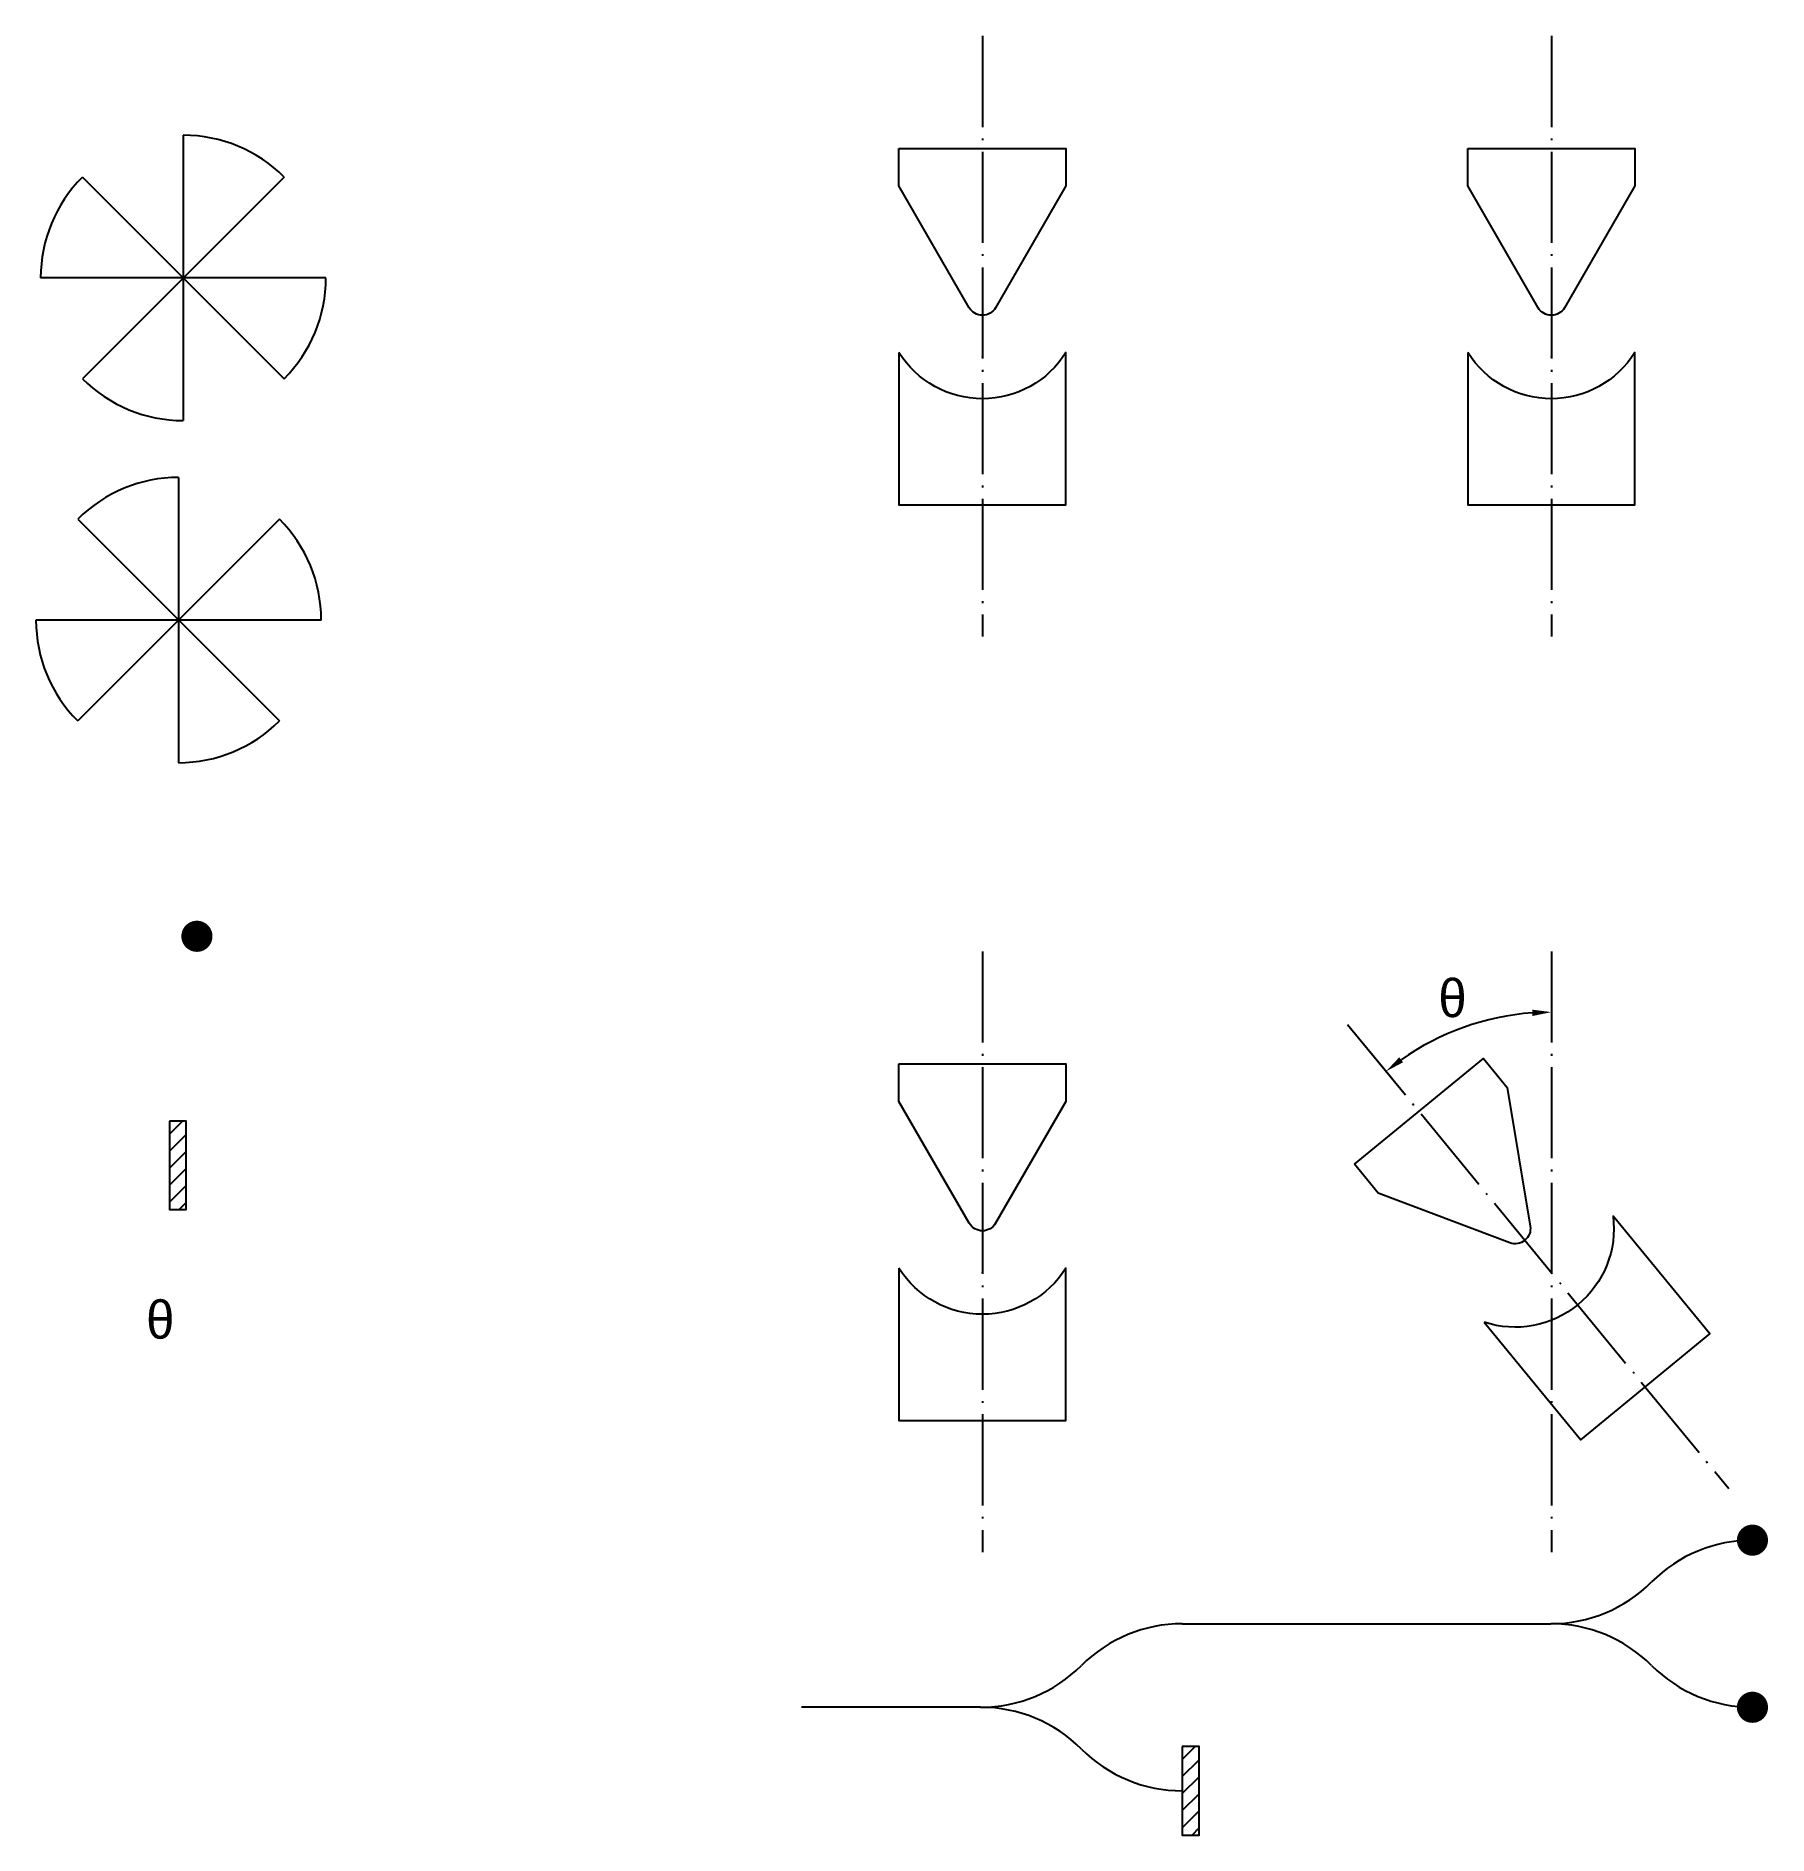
# Model space of a CAD drawing. Extents: x -87 to 370, y -225 to 249.
import ezdxf

# ---------------------------------------------------------------- set-up
doc = ezdxf.new("R2010")
doc.units = 0
doc.linetypes.add('ACAD_ISO04W100', pattern=[30.5, 24, -3, 0.5, -3])
doc.layers.get('0').update_dxf_attribs({"linetype": 'CONTINUOUS'})
doc.layers.get('DEFPOINTS').update_dxf_attribs({"linetype": 'CONTINUOUS'})
doc.layers.add('CONTORNI', color=7, linetype='CONTINUOUS')
doc.styles.get("Standard").update_dxf_attribs({"font": 'SYMBOL.TTF'})
doc.dimstyles.get("Standard").update_dxf_attribs({"dimtxt": 0.18, "dimasz": 0.18, "dimexe": 0.18, "dimexo": 0.0625, "dimgap": 0.09, "dimtad": 0, "dimtih": 1, "dimtoh": 1, "dimdec": 4, "dimzin": 0, "dimtxsty": 'STANDARD', "dimcen": 0.09, "dimazin": 3, "dimtfac": 1, "dimtdec": 4, "dimtofl": 0, "dimtmove": 0, "dimatfit": 3, "dimtolj": 1, "dimtzin": 0})

# ---------------------------------------------------------------- blocks, each defined once
blk = doc.blocks.new('*D2')
at = {"color": 0, "linetype": 'BYBLOCK'}
for p, q in [((362.72, 57.17), (362.72, 39.95)), ((309.8, 38.22), (320.73, 24.92))]:
    blk.add_line(p, q, dxfattribs=at)
blk.add_arc((362.72, -26.2), 68.65, 94.1737, 125.2248, dxfattribs=at)
for points in [[(357.69, 43.1), (357.75, 41.43), (362.72, 42.45)], [(323.62, 29.22), (322.61, 30.54), (319.14, 26.85)]]:
    blk.add_solid(points, dxfattribs=at)
at = {"layer": 'DEFPOINTS', "color": 0, "linetype": 'BYBLOCK'}
for p in [(362.72, 58.42), (309, 39.19), (347.12, 40.65), (362.72, -26.2)]:
    blk.add_point(p, dxfattribs=at)

msp = doc.modelspace()

# ---------------------------------------------------------------- hatches: boundary and pattern name
at = {"linetype": 'CONTINUOUS'}
h = msp.add_hatch(dxfattribs=at)
h.set_pattern_fill('ANSI31', color=256, style=0)
h.set_pattern_definition([(45, (-122.4254, -12.3546), (-2.24506, 2.24506), [])])
h.paths.add_polyline_path([(-51.63574, -36.94294), (-51.63574, -60.23852), (-47.22433, -60.23852), (-47.22433, -36.94294)])
h = msp.add_hatch(dxfattribs=at)
h.set_pattern_fill('ANSI31', color=256, style=0)
h.set_pattern_definition([(45, (144.623, -177.2558), (-2.24506, 2.24506), [])])
h.paths.add_polyline_path([(215.41259, -201.84415), (215.41259, -225.13973), (219.824, -225.13973), (219.824, -201.84415)])

# ---------------------------------------------------------------- linework, layer by layer
at = {"linetype": 'ACAD_ISO04W100'}
for p, q in [((162.71688, 249.13325), (162.71688, 90.83376)), ((162.71688, 249.13325), (162.71688, 90.83376)), ((312.71688, 249.13325), (312.71688, 90.83376)), ((312.71688, 249.13325), (312.71688, 90.83376)), ((162.71688, 7.76614), (162.71688, -150.53335)), ((162.71688, 7.76614), (162.71688, -150.53335)), ((312.71688, 7.76614), (312.71688, -150.53335)), ((259.00493, -11.46472), (359.47923, -133.7907))]:
    msp.add_line(p, q, dxfattribs=at)
at = {"linetype": 'CONTINUOUS'}
for p, q in [((-47.99128, 222.95384), (-47.99128, 147.74812)), ((-21.40204, 211.94022), (-74.58052, 158.76174)), ((-74.58052, 211.94022), (-21.40204, 158.76174)), ((-10.38841, 185.35098), (-85.59414, 185.35098)), ((-49.2279, 132.76517), (-49.2279, 57.55945)), ((-75.81714, 121.75155), (-22.63866, 68.57307)), ((-22.63866, 121.75155), (-75.81714, 68.57307)), ((-11.62503, 95.16231), (-86.83076, 95.16231)), ((215.41259, -169.43745), (310.0933, -169.43745)), ((310.0933, -169.43745), (312.56654, -169.43745)), ((162.23411, -191.46469), (114.97676, -191.46469))]:
    msp.add_line(p, q, dxfattribs=at)
at = {"linetype": 'CONTINUOUS', "const_width": 4.10458}
for points in [[(-46.44667, 11.7865, 1), (-42.34209, 11.7865, 1)], [(363.69273, -147.4102, 1), (367.79731, -147.4102, 1)], [(363.69273, -191.46469, 1), (367.79731, -191.46469, 1)]]:
    msp.add_lwpolyline(points, format="xyb", close=True, dxfattribs=at)
at = {"linetype": 'CONTINUOUS'}
for points in [[(-51.63574, -36.94294), (-51.63574, -60.23852), (-47.22433, -60.23852), (-47.22433, -36.94294)], [(215.41259, -201.84415), (215.41259, -225.13973), (219.824, -225.13973), (219.824, -201.84415)]]:
    msp.add_lwpolyline(points, close=True, dxfattribs=at)
for centre, start, end in [((-47.99128, 185.35098), 45, 90), ((-47.99128, 185.35098), 135, 180), ((-47.99128, 185.35098), 315, 0), ((-47.99128, 185.35098), 225, 270), ((-49.2279, 95.16231), 90, 135), ((-49.2279, 95.16231), 0, 45), ((-49.2279, 95.16231), 180, 225), ((-49.2279, 95.16231), 270, 315), ((365.74502, -185.01306), 90, 135), ((312.56654, -131.83458), 270, 315), ((215.41259, -207.04031), 90, 135), ((312.56654, -207.04031), 45, 90), ((162.23411, -153.86183), 270, 315), ((365.74502, -153.86183), 225, 270), ((162.23411, -229.06756), 45, 90), ((215.41259, -175.88908), 225, 270)]:
    msp.add_arc(centre, 37.60286, start, end, dxfattribs=at)
for p in [(162.71688, 164.50888), (312.71688, 164.50888), (162.71688, -76.85823), (312.71688, -76.85823)]:
    msp.add_point(p, dxfattribs=at)
at = {"layer": 'CONTORNI'}
for points in [[(140.71688, 219.50888), (184.71688, 219.50888), (184.71688, 209.614), (166.18098, 177.50888, -0.577350269), (159.25278, 177.50888), (140.71688, 209.614), (140.71688, 219.50888)], [(290.71688, 219.50888), (334.71688, 219.50888), (334.71688, 209.614), (316.18098, 177.50888, -0.577350269), (309.25278, 177.50888), (290.71688, 209.614), (290.71688, 219.50888)], [(140.71688, 165.65248), (140.71688, 125.50888), (184.71688, 125.50888), (184.71688, 165.65248, -0.551981525)], [(290.71688, 165.65248), (290.71688, 125.50888), (334.71688, 125.50888), (334.71688, 165.65248, -0.551981525)], [(140.71688, -21.85823), (184.71688, -21.85823), (184.71688, -31.75311), (166.18098, -63.85823, -0.577350269), (159.25278, -63.85823), (140.71688, -31.75311), (140.71688, -21.85823)], [(260.80731, -48.32059), (294.80832, -20.39334), (301.08871, -28.03961), (307.14253, -64.61377, -0.577350269), (301.78876, -69.01117), (267.08769, -55.96686), (260.80731, -48.32059)], [(294.99052, -89.93814), (320.47007, -120.95911), (354.47108, -93.03186), (328.99153, -62.01089, -0.551981525)], [(140.71688, -75.71463), (140.71688, -115.85823), (184.71688, -115.85823), (184.71688, -75.71463, -0.551981525)]]:
    msp.add_lwpolyline(points, format="xyb", close=True, dxfattribs=at)

# ---------------------------------------------------------------- texts
at = {"linetype": 'CONTINUOUS'}
for p in [(282.93456, -9.52609), (-57.78352, -94.28944)]:
    msp.add_text('q', height=10, dxfattribs=at).set_placement(p)

# ---------------------------------------------------------------- dimensions: what is measured, and where the dimension line sits
dim = msp.add_angular_dim_3p(base=(297.1181, -10.00004), center=(312.71688, -76.85823), p1=(312.71688, 7.76614), p2=(259.00493, -11.46472), text=' ', dimstyle='STANDARD', override={"dimscale": 2, "dimtxt": 2.5, "dimasz": 2.5, "dimexe": 1.25, "dimexo": 0.625, "dimgap": 0.625, "dimtad": 1, "dimtih": 0, "dimtoh": 0, "dimzin": 8, "dimcen": 2.5, "dimtofl": 1}, dxfattribs=at)
dim.commit()
dim.dimension.update_dxf_attribs({"geometry": '*D2', "text_midpoint": (332.65584, -128.93651), "insert": (-50, -50.65391)})

doc.saveas('drawing.dxf')
